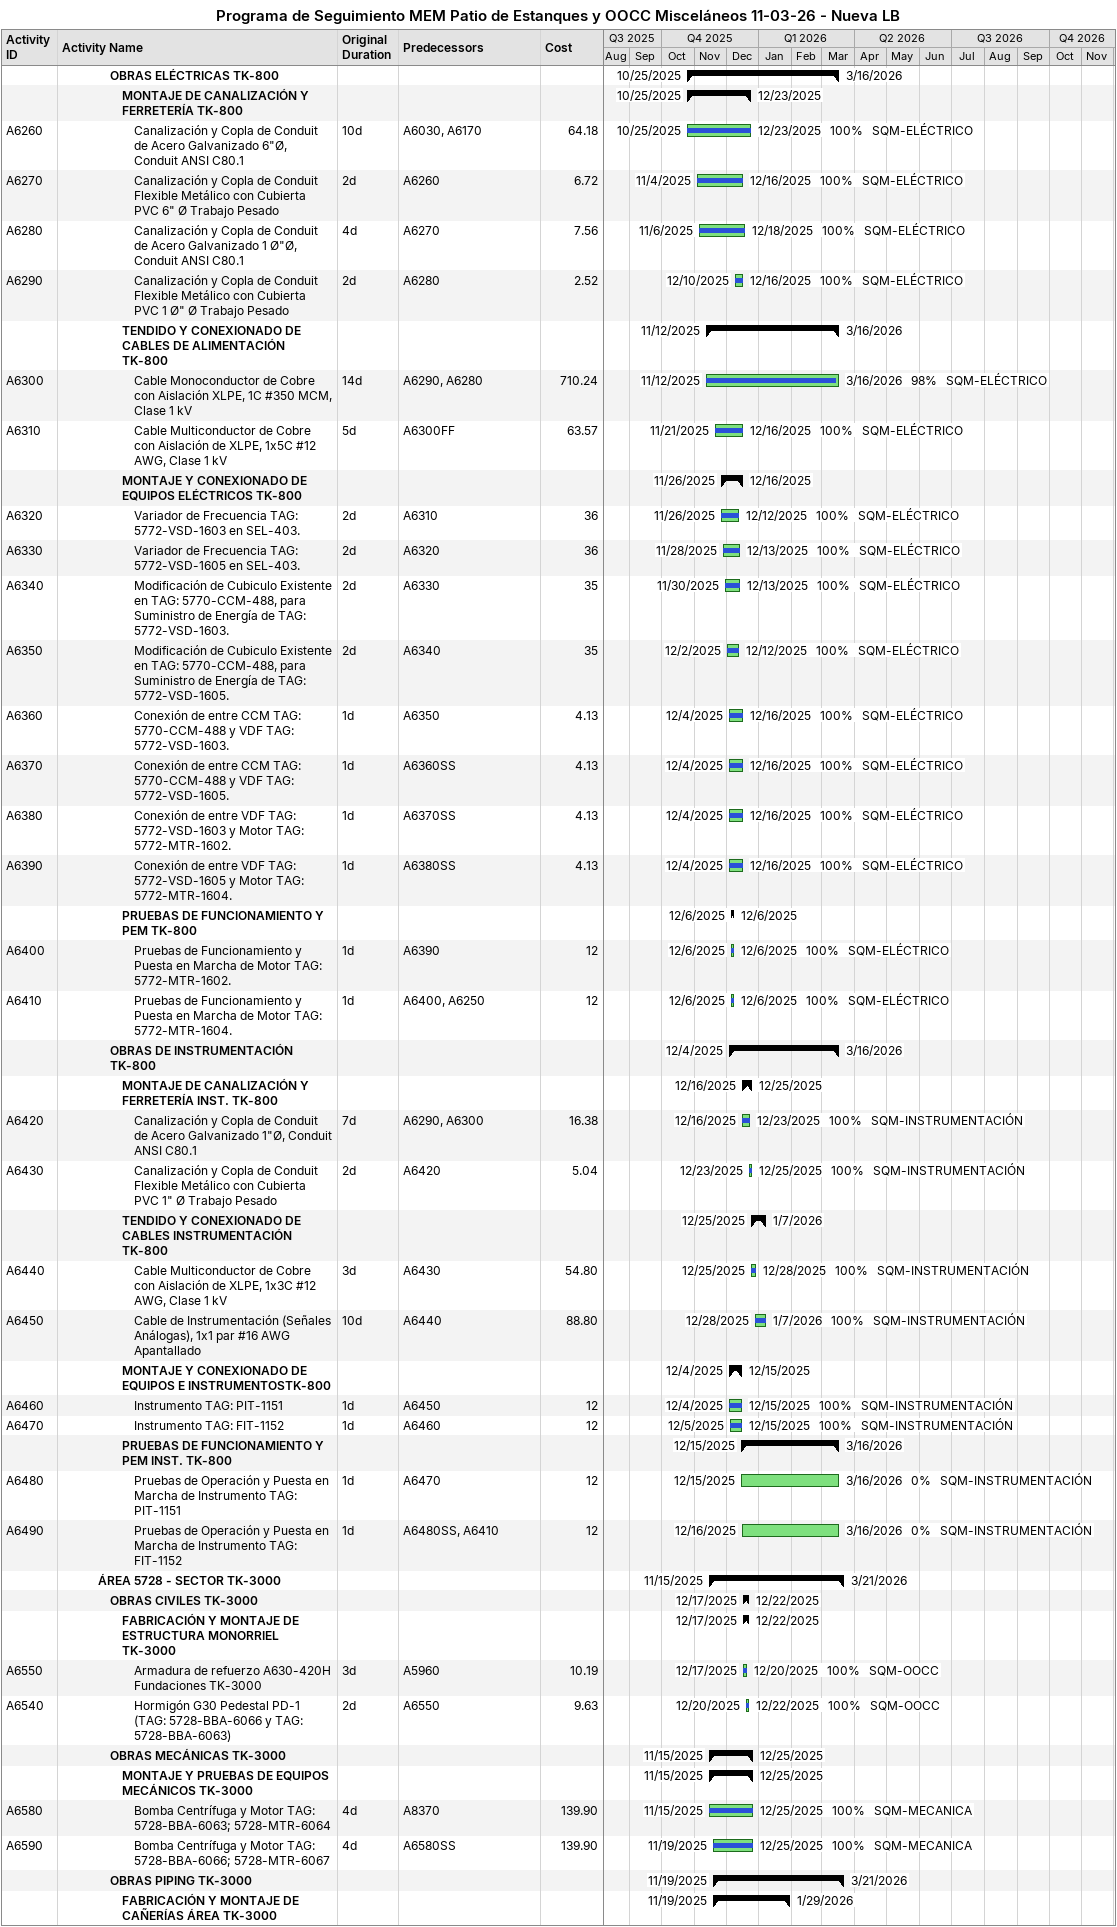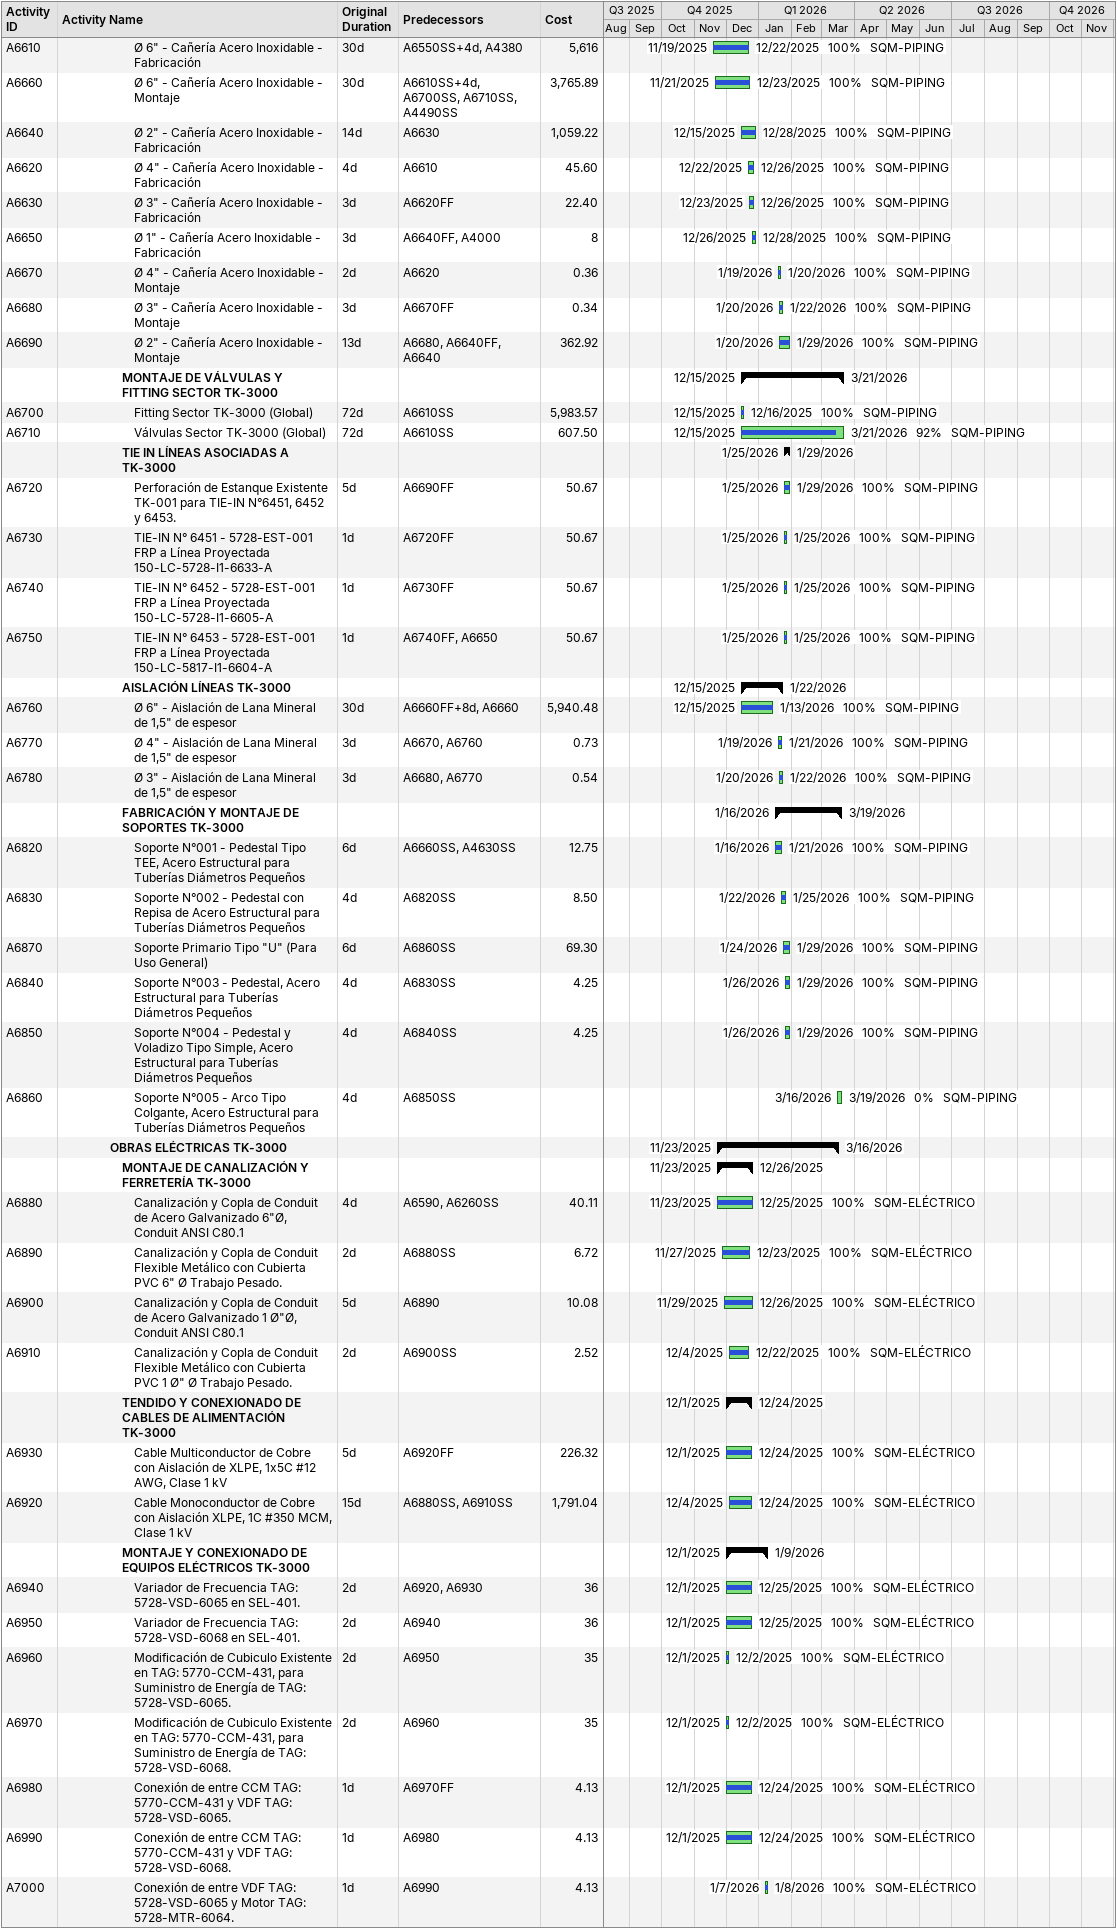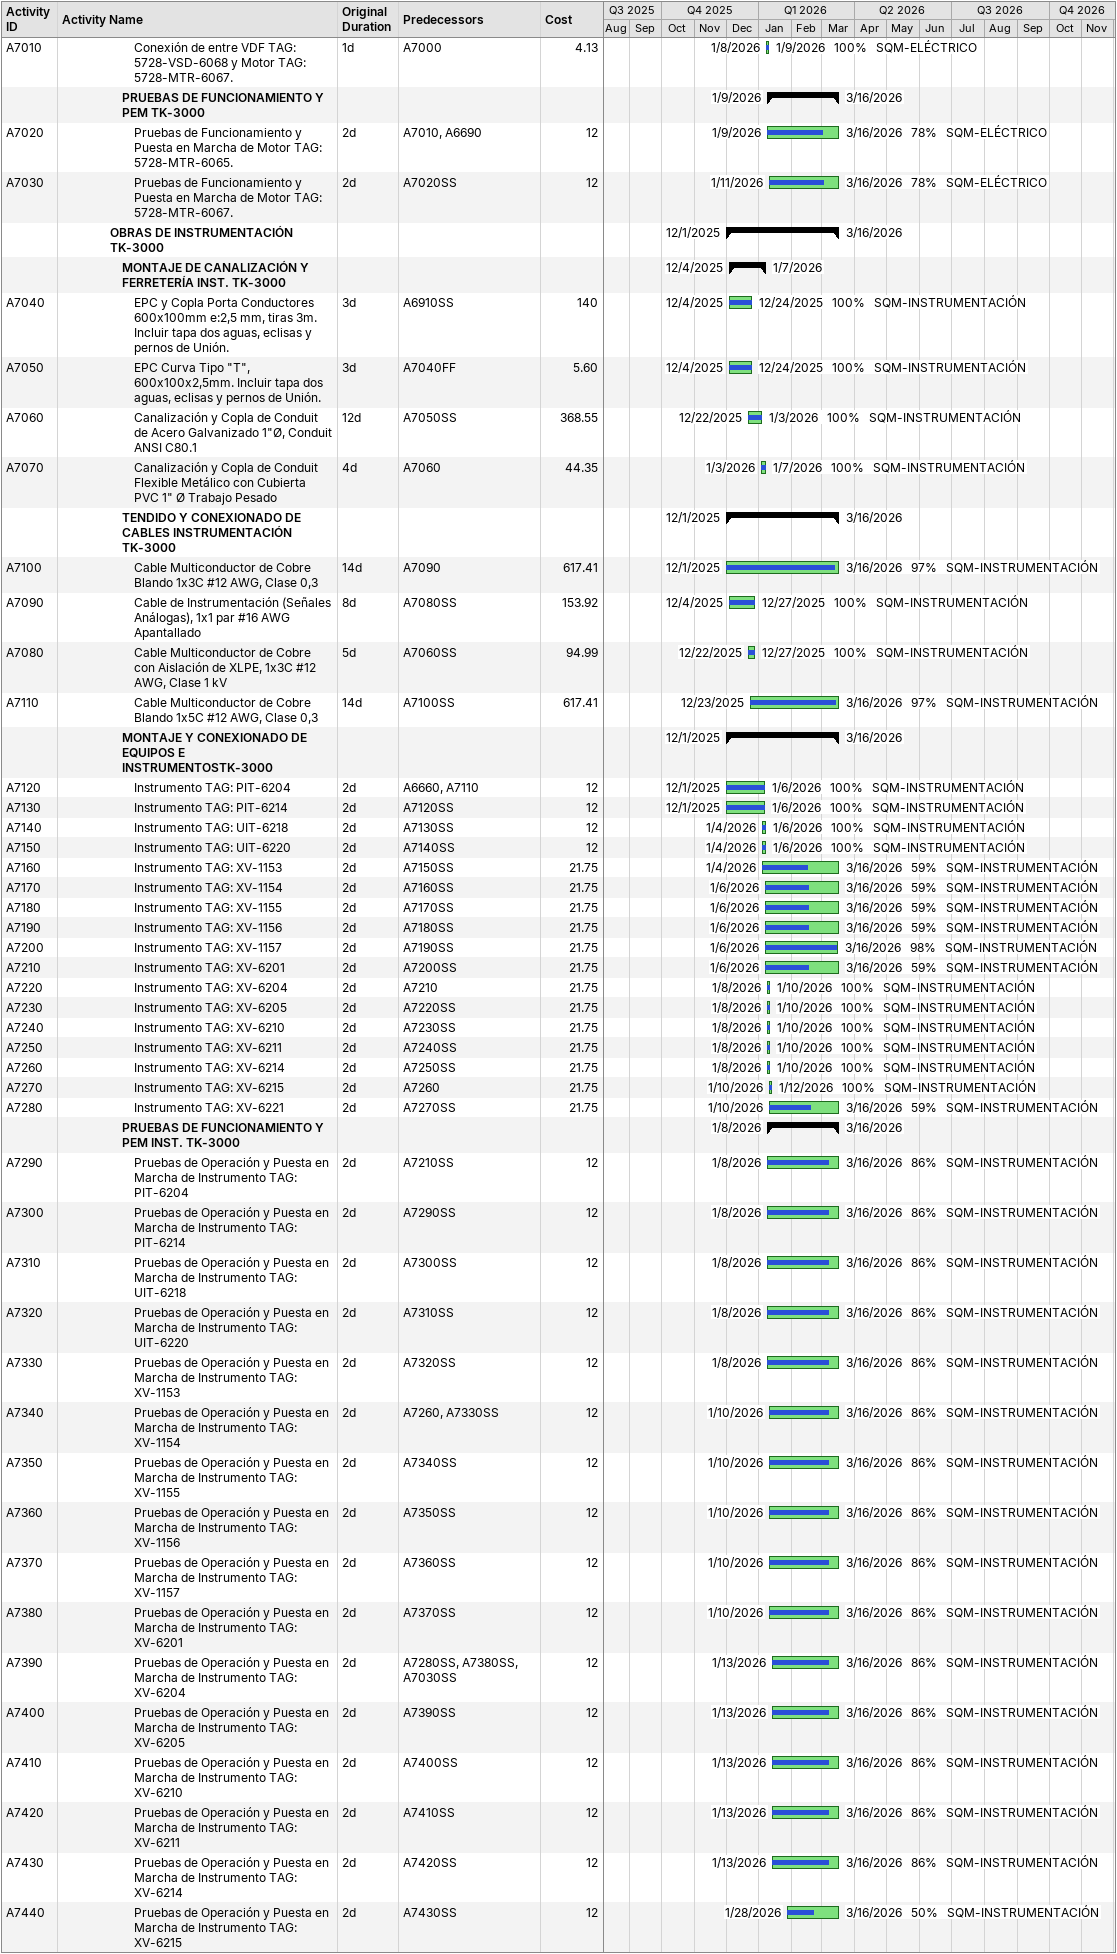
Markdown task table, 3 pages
Programa de Seguimiento MEM Patio de Estanques y OOCC Misceláneos 11-03-26 - Nueva LB

| ID | Level | Task | Original duration | Start | Finish | Predecessors | Resources | % complete | Cost |
|---|---|---|---|---|---|---|---|---|---|
|  | 5 | **OBRAS ELÉCTRICAS TK-800** |  | 2025-10-25 | 2026-03-16 |  |  |  |  |
|  | 6 | **MONTAJE DE CANALIZACIÓN Y FERRETERÍA TK-800** |  | 2025-10-25 | 2025-12-23 |  |  |  |  |
| A6260 | 7 | Canalización y Copla de Conduit de Acero Galvanizado 6"Ø, Conduit ANSI C80.1 | 10d | 2025-10-25 | 2025-12-23 | A6030, A6170 | SQM-ELÉCTRICO | 100 | 64.18 |
| A6270 | 7 | Canalización y Copla de Conduit Flexible Metálico con Cubierta PVC 6" Ø Trabajo Pesado | 2d | 2025-11-04 | 2025-12-16 | A6260 | SQM-ELÉCTRICO | 100 | 6.72 |
| A6280 | 7 | Canalización y Copla de Conduit de Acero Galvanizado 1 Ø"Ø, Conduit ANSI C80.1 | 4d | 2025-11-06 | 2025-12-18 | A6270 | SQM-ELÉCTRICO | 100 | 7.56 |
| A6290 | 7 | Canalización y Copla de Conduit Flexible Metálico con Cubierta PVC 1 Ø" Ø Trabajo Pesado | 2d | 2025-12-10 | 2025-12-16 | A6280 | SQM-ELÉCTRICO | 100 | 2.52 |
|  | 6 | **TENDIDO Y CONEXIONADO DE CABLES DE ALIMENTACIÓN TK-800** |  | 2025-11-12 | 2026-03-16 |  |  |  |  |
| A6300 | 7 | Cable Monoconductor de Cobre con Aislación XLPE, 1C #350 MCM, Clase 1 kV | 14d | 2025-11-12 | 2026-03-16 | A6290, A6280 | SQM-ELÉCTRICO | 98 | 710.24 |
| A6310 | 7 | Cable Multiconductor de Cobre con Aislación de XLPE, 1x5C #12 AWG, Clase 1 kV | 5d | 2025-11-21 | 2025-12-16 | A6300FF | SQM-ELÉCTRICO | 100 | 63.57 |
|  | 6 | **MONTAJE Y CONEXIONADO DE EQUIPOS ELÉCTRICOS TK-800** |  | 2025-11-26 | 2025-12-16 |  |  |  |  |
| A6320 | 7 | Variador de Frecuencia TAG: 5772-VSD-1603 en SEL-403. | 2d | 2025-11-26 | 2025-12-12 | A6310 | SQM-ELÉCTRICO | 100 | 36 |
| A6330 | 7 | Variador de Frecuencia TAG: 5772-VSD-1605 en SEL-403. | 2d | 2025-11-28 | 2025-12-13 | A6320 | SQM-ELÉCTRICO | 100 | 36 |
| A6340 | 7 | Modificación de Cubiculo Existente en TAG: 5770-CCM-488, para Suministro de Energía de TAG: 5772-VSD-1603. | 2d | 2025-11-30 | 2025-12-13 | A6330 | SQM-ELÉCTRICO | 100 | 35 |
| A6350 | 7 | Modificación de Cubiculo Existente en TAG: 5770-CCM-488, para Suministro de Energía de TAG: 5772-VSD-1605. | 2d | 2025-12-02 | 2025-12-12 | A6340 | SQM-ELÉCTRICO | 100 | 35 |
| A6360 | 7 | Conexión de entre CCM TAG: 5770-CCM-488 y VDF TAG: 5772-VSD-1603. | 1d | 2025-12-04 | 2025-12-16 | A6350 | SQM-ELÉCTRICO | 100 | 4.13 |
| A6370 | 7 | Conexión de entre CCM TAG: 5770-CCM-488 y VDF TAG: 5772-VSD-1605. | 1d | 2025-12-04 | 2025-12-16 | A6360SS | SQM-ELÉCTRICO | 100 | 4.13 |
| A6380 | 7 | Conexión de entre VDF TAG: 5772-VSD-1603 y Motor TAG: 5772-MTR-1602. | 1d | 2025-12-04 | 2025-12-16 | A6370SS | SQM-ELÉCTRICO | 100 | 4.13 |
| A6390 | 7 | Conexión de entre VDF TAG: 5772-VSD-1605 y Motor TAG: 5772-MTR-1604. | 1d | 2025-12-04 | 2025-12-16 | A6380SS | SQM-ELÉCTRICO | 100 | 4.13 |
|  | 6 | **PRUEBAS DE FUNCIONAMIENTO Y PEM TK-800** |  | 2025-12-06 | 2025-12-06 |  |  |  |  |
| A6400 | 7 | Pruebas de Funcionamiento y Puesta en Marcha de Motor TAG: 5772-MTR-1602. | 1d | 2025-12-06 | 2025-12-06 | A6390 | SQM-ELÉCTRICO | 100 | 12 |
| A6410 | 7 | Pruebas de Funcionamiento y Puesta en Marcha de Motor TAG: 5772-MTR-1604. | 1d | 2025-12-06 | 2025-12-06 | A6400, A6250 | SQM-ELÉCTRICO | 100 | 12 |
|  | 5 | **OBRAS DE INSTRUMENTACIÓN TK-800** |  | 2025-12-04 | 2026-03-16 |  |  |  |  |
|  | 6 | **MONTAJE DE CANALIZACIÓN Y FERRETERÍA INST. TK-800** |  | 2025-12-16 | 2025-12-25 |  |  |  |  |
| A6420 | 7 | Canalización y Copla de Conduit de Acero Galvanizado 1"Ø, Conduit ANSI C80.1 | 7d | 2025-12-16 | 2025-12-23 | A6290, A6300 | SQM-INSTRUMENTACIÓN | 100 | 16.38 |
| A6430 | 7 | Canalización y Copla de Conduit Flexible Metálico con Cubierta PVC 1" Ø Trabajo Pesado | 2d | 2025-12-23 | 2025-12-25 | A6420 | SQM-INSTRUMENTACIÓN | 100 | 5.04 |
|  | 6 | **TENDIDO Y CONEXIONADO DE CABLES INSTRUMENTACIÓN TK-800** |  | 2025-12-25 | 2026-01-07 |  |  |  |  |
| A6440 | 7 | Cable Multiconductor de Cobre con Aislación de XLPE, 1x3C #12 AWG, Clase 1 kV | 3d | 2025-12-25 | 2025-12-28 | A6430 | SQM-INSTRUMENTACIÓN | 100 | 54.80 |
| A6450 | 7 | Cable de Instrumentación (Señales Análogas), 1x1 par #16 AWG Apantallado | 10d | 2025-12-28 | 2026-01-07 | A6440 | SQM-INSTRUMENTACIÓN | 100 | 88.80 |
|  | 6 | **MONTAJE Y CONEXIONADO DE EQUIPOS E INSTRUMENTOSTK-800** |  | 2025-12-04 | 2025-12-15 |  |  |  |  |
| A6460 | 7 | Instrumento TAG: PIT-1151 | 1d | 2025-12-04 | 2025-12-15 | A6450 | SQM-INSTRUMENTACIÓN | 100 | 12 |
| A6470 | 7 | Instrumento TAG: FIT-1152 | 1d | 2025-12-05 | 2025-12-15 | A6460 | SQM-INSTRUMENTACIÓN | 100 | 12 |
|  | 6 | **PRUEBAS DE FUNCIONAMIENTO Y PEM INST. TK-800** |  | 2025-12-15 | 2026-03-16 |  |  |  |  |
| A6480 | 7 | Pruebas de Operación y Puesta en Marcha de Instrumento TAG: PIT-1151 | 1d | 2025-12-15 | 2026-03-16 | A6470 | SQM-INSTRUMENTACIÓN | 0 | 12 |
| A6490 | 7 | Pruebas de Operación y Puesta en Marcha de Instrumento TAG: FIT-1152 | 1d | 2025-12-16 | 2026-03-16 | A6480SS, A6410 | SQM-INSTRUMENTACIÓN | 0 | 12 |
|  | 4 | **ÁREA 5728 - SECTOR TK-3000** |  | 2025-11-15 | 2026-03-21 |  |  |  |  |
|  | 5 | **OBRAS CIVILES TK-3000** |  | 2025-12-17 | 2025-12-22 |  |  |  |  |
|  | 6 | **FABRICACIÓN Y MONTAJE DE ESTRUCTURA MONORRIEL TK-3000** |  | 2025-12-17 | 2025-12-22 |  |  |  |  |
| A6550 | 7 | Armadura de refuerzo A630-420H Fundaciones TK-3000 | 3d | 2025-12-17 | 2025-12-20 | A5960 | SQM-OOCC | 100 | 10.19 |
| A6540 | 7 | Hormigón G30 Pedestal PD-1 (TAG: 5728-BBA-6066 y TAG: 5728-BBA-6063) | 2d | 2025-12-20 | 2025-12-22 | A6550 | SQM-OOCC | 100 | 9.63 |
|  | 5 | **OBRAS MECÁNICAS TK-3000** |  | 2025-11-15 | 2025-12-25 |  |  |  |  |
|  | 6 | **MONTAJE Y PRUEBAS DE EQUIPOS MECÁNICOS TK-3000** |  | 2025-11-15 | 2025-12-25 |  |  |  |  |
| A6580 | 7 | Bomba Centrífuga y Motor TAG: 5728-BBA-6063; 5728-MTR-6064 | 4d | 2025-11-15 | 2025-12-25 | A8370 | SQM-MECANICA | 100 | 139.90 |
| A6590 | 7 | Bomba Centrífuga y Motor TAG: 5728-BBA-6066; 5728-MTR-6067 | 4d | 2025-11-19 | 2025-12-25 | A6580SS | SQM-MECANICA | 100 | 139.90 |
|  | 5 | **OBRAS PIPING TK-3000** |  | 2025-11-19 | 2026-03-21 |  |  |  |  |
|  | 6 | **FABRICACIÓN Y MONTAJE DE CAÑERÍAS ÁREA TK-3000** |  | 2025-11-19 | 2026-01-29 |  |  |  |  |
| A6610 | 7 | Ø 6" - Cañería Acero Inoxidable - Fabricación | 30d | 2025-11-19 | 2025-12-22 | A6550SS+4d, A4380 | SQM-PIPING | 100 | 5616 |
| A6660 | 7 | Ø 6" - Cañería Acero Inoxidable - Montaje | 30d | 2025-11-21 | 2025-12-23 | A6610SS+4d, A6700SS, A6710SS, A4490SS | SQM-PIPING | 100 | 3765.89 |
| A6640 | 7 | Ø 2" - Cañería Acero Inoxidable - Fabricación | 14d | 2025-12-15 | 2025-12-28 | A6630 | SQM-PIPING | 100 | 1059.22 |
| A6620 | 7 | Ø 4" - Cañería Acero Inoxidable - Fabricación | 4d | 2025-12-22 | 2025-12-26 | A6610 | SQM-PIPING | 100 | 45.60 |
| A6630 | 7 | Ø 3" - Cañería Acero Inoxidable - Fabricación | 3d | 2025-12-23 | 2025-12-26 | A6620FF | SQM-PIPING | 100 | 22.40 |
| A6650 | 7 | Ø 1" - Cañería Acero Inoxidable - Fabricación | 3d | 2025-12-26 | 2025-12-28 | A6640FF, A4000 | SQM-PIPING | 100 | 8 |
| A6670 | 7 | Ø 4" - Cañería Acero Inoxidable - Montaje | 2d | 2026-01-19 | 2026-01-20 | A6620 | SQM-PIPING | 100 | 0.36 |
| A6680 | 7 | Ø 3" - Cañería Acero Inoxidable - Montaje | 3d | 2026-01-20 | 2026-01-22 | A6670FF | SQM-PIPING | 100 | 0.34 |
| A6690 | 7 | Ø 2" - Cañería Acero Inoxidable - Montaje | 13d | 2026-01-20 | 2026-01-29 | A6680, A6640FF, A6640 | SQM-PIPING | 100 | 362.92 |
|  | 6 | **MONTAJE DE VÁLVULAS Y FITTING SECTOR TK-3000** |  | 2025-12-15 | 2026-03-21 |  |  |  |  |
| A6700 | 7 | Fitting Sector TK-3000 (Global) | 72d | 2025-12-15 | 2025-12-16 | A6610SS | SQM-PIPING | 100 | 5983.57 |
| A6710 | 7 | Válvulas Sector TK-3000 (Global) | 72d | 2025-12-15 | 2026-03-21 | A6610SS | SQM-PIPING | 92 | 607.50 |
|  | 6 | **TIE IN LÍNEAS ASOCIADAS A TK-3000** |  | 2026-01-25 | 2026-01-29 |  |  |  |  |
| A6720 | 7 | Perforación de Estanque Existente TK-001 para TIE-IN N°6451, 6452 y 6453. | 5d | 2026-01-25 | 2026-01-29 | A6690FF | SQM-PIPING | 100 | 50.67 |
| A6730 | 7 | TIE-IN N° 6451 - 5728-EST-001 FRP a Línea Proyectada 150-LC-5728-I1-6633-A | 1d | 2026-01-25 | 2026-01-25 | A6720FF | SQM-PIPING | 100 | 50.67 |
| A6740 | 7 | TIE-IN N° 6452 - 5728-EST-001 FRP a Línea Proyectada 150-LC-5728-I1-6605-A | 1d | 2026-01-25 | 2026-01-25 | A6730FF | SQM-PIPING | 100 | 50.67 |
| A6750 | 7 | TIE-IN N° 6453 - 5728-EST-001 FRP a Línea Proyectada 150-LC-5817-I1-6604-A | 1d | 2026-01-25 | 2026-01-25 | A6740FF, A6650 | SQM-PIPING | 100 | 50.67 |
|  | 6 | **AISLACIÓN LÍNEAS TK-3000** |  | 2025-12-15 | 2026-01-22 |  |  |  |  |
| A6760 | 7 | Ø 6" - Aislación de Lana Mineral de 1,5" de espesor | 30d | 2025-12-15 | 2026-01-13 | A6660FF+8d, A6660 | SQM-PIPING | 100 | 5940.48 |
| A6770 | 7 | Ø 4" - Aislación de Lana Mineral de 1,5" de espesor | 3d | 2026-01-19 | 2026-01-21 | A6670, A6760 | SQM-PIPING | 100 | 0.73 |
| A6780 | 7 | Ø 3" - Aislación de Lana Mineral de 1,5" de espesor | 3d | 2026-01-20 | 2026-01-22 | A6680, A6770 | SQM-PIPING | 100 | 0.54 |
|  | 6 | **FABRICACIÓN Y MONTAJE DE SOPORTES TK-3000** |  | 2026-01-16 | 2026-03-19 |  |  |  |  |
| A6820 | 7 | Soporte N°001 - Pedestal Tipo TEE, Acero Estructural para Tuberías Diámetros Pequeños | 6d | 2026-01-16 | 2026-01-21 | A6660SS, A4630SS | SQM-PIPING | 100 | 12.75 |
| A6830 | 7 | Soporte N°002 - Pedestal con Repisa de Acero Estructural para Tuberías Diámetros Pequeños | 4d | 2026-01-22 | 2026-01-25 | A6820SS | SQM-PIPING | 100 | 8.50 |
| A6870 | 7 | Soporte Primario Tipo "U" (Para Uso General) | 6d | 2026-01-24 | 2026-01-29 | A6860SS | SQM-PIPING | 100 | 69.30 |
| A6840 | 7 | Soporte N°003 - Pedestal, Acero Estructural para Tuberías Diámetros Pequeños | 4d | 2026-01-26 | 2026-01-29 | A6830SS | SQM-PIPING | 100 | 4.25 |
| A6850 | 7 | Soporte N°004 - Pedestal y Voladizo Tipo Simple, Acero Estructural para Tuberías Diámetros Pequeños | 4d | 2026-01-26 | 2026-01-29 | A6840SS | SQM-PIPING | 100 | 4.25 |
| A6860 | 7 | Soporte N°005 - Arco Tipo Colgante, Acero Estructural para Tuberías Diámetros Pequeños | 4d | 2026-03-16 | 2026-03-19 | A6850SS | SQM-PIPING | 0 |  |
|  | 5 | **OBRAS ELÉCTRICAS TK-3000** |  | 2025-11-23 | 2026-03-16 |  |  |  |  |
|  | 6 | **MONTAJE DE CANALIZACIÓN Y FERRETERÍA TK-3000** |  | 2025-11-23 | 2025-12-26 |  |  |  |  |
| A6880 | 7 | Canalización y Copla de Conduit de Acero Galvanizado 6"Ø, Conduit ANSI C80.1 | 4d | 2025-11-23 | 2025-12-25 | A6590, A6260SS | SQM-ELÉCTRICO | 100 | 40.11 |
| A6890 | 7 | Canalización y Copla de Conduit Flexible Metálico con Cubierta PVC 6" Ø Trabajo Pesado. | 2d | 2025-11-27 | 2025-12-23 | A6880SS | SQM-ELÉCTRICO | 100 | 6.72 |
| A6900 | 7 | Canalización y Copla de Conduit de Acero Galvanizado 1 Ø"Ø, Conduit ANSI C80.1 | 5d | 2025-11-29 | 2025-12-26 | A6890 | SQM-ELÉCTRICO | 100 | 10.08 |
| A6910 | 7 | Canalización y Copla de Conduit Flexible Metálico con Cubierta PVC 1 Ø" Ø Trabajo Pesado. | 2d | 2025-12-04 | 2025-12-22 | A6900SS | SQM-ELÉCTRICO | 100 | 2.52 |
|  | 6 | **TENDIDO Y CONEXIONADO DE CABLES DE ALIMENTACIÓN TK-3000** |  | 2025-12-01 | 2025-12-24 |  |  |  |  |
| A6930 | 7 | Cable Multiconductor de Cobre con Aislación de XLPE, 1x5C #12 AWG, Clase 1 kV | 5d | 2025-12-01 | 2025-12-24 | A6920FF | SQM-ELÉCTRICO | 100 | 226.32 |
| A6920 | 7 | Cable Monoconductor de Cobre con Aislación XLPE, 1C #350 MCM, Clase 1 kV | 15d | 2025-12-04 | 2025-12-24 | A6880SS, A6910SS | SQM-ELÉCTRICO | 100 | 1791.04 |
|  | 6 | **MONTAJE Y CONEXIONADO DE EQUIPOS ELÉCTRICOS TK-3000** |  | 2025-12-01 | 2026-01-09 |  |  |  |  |
| A6940 | 7 | Variador de Frecuencia TAG: 5728-VSD-6065 en SEL-401. | 2d | 2025-12-01 | 2025-12-25 | A6920, A6930 | SQM-ELÉCTRICO | 100 | 36 |
| A6950 | 7 | Variador de Frecuencia TAG: 5728-VSD-6068 en SEL-401. | 2d | 2025-12-01 | 2025-12-25 | A6940 | SQM-ELÉCTRICO | 100 | 36 |
| A6960 | 7 | Modificación de Cubiculo Existente en TAG: 5770-CCM-431, para Suministro de Energía de TAG: 5728-VSD-6065. | 2d | 2025-12-01 | 2025-12-02 | A6950 | SQM-ELÉCTRICO | 100 | 35 |
| A6970 | 7 | Modificación de Cubiculo Existente en TAG: 5770-CCM-431, para Suministro de Energía de TAG: 5728-VSD-6068. | 2d | 2025-12-01 | 2025-12-02 | A6960 | SQM-ELÉCTRICO | 100 | 35 |
| A6980 | 7 | Conexión de entre CCM TAG: 5770-CCM-431 y VDF TAG: 5728-VSD-6065. | 1d | 2025-12-01 | 2025-12-24 | A6970FF | SQM-ELÉCTRICO | 100 | 4.13 |
| A6990 | 7 | Conexión de entre CCM TAG: 5770-CCM-431 y VDF TAG: 5728-VSD-6068. | 1d | 2025-12-01 | 2025-12-24 | A6980 | SQM-ELÉCTRICO | 100 | 4.13 |
| A7000 | 7 | Conexión de entre VDF TAG: 5728-VSD-6065 y Motor TAG: 5728-MTR-6064. | 1d | 2026-01-07 | 2026-01-08 | A6990 | SQM-ELÉCTRICO | 100 | 4.13 |
| A7010 | 7 | Conexión de entre VDF TAG: 5728-VSD-6068 y Motor TAG: 5728-MTR-6067. | 1d | 2026-01-08 | 2026-01-09 | A7000 | SQM-ELÉCTRICO | 100 | 4.13 |
|  | 6 | **PRUEBAS DE FUNCIONAMIENTO Y PEM TK-3000** |  | 2026-01-09 | 2026-03-16 |  |  |  |  |
| A7020 | 7 | Pruebas de Funcionamiento y Puesta en Marcha de Motor TAG: 5728-MTR-6065. | 2d | 2026-01-09 | 2026-03-16 | A7010, A6690 | SQM-ELÉCTRICO | 78 | 12 |
| A7030 | 7 | Pruebas de Funcionamiento y Puesta en Marcha de Motor TAG: 5728-MTR-6067. | 2d | 2026-01-11 | 2026-03-16 | A7020SS | SQM-ELÉCTRICO | 78 | 12 |
|  | 5 | **OBRAS DE INSTRUMENTACIÓN TK-3000** |  | 2025-12-01 | 2026-03-16 |  |  |  |  |
|  | 6 | **MONTAJE DE CANALIZACIÓN Y FERRETERÍA INST. TK-3000** |  | 2025-12-04 | 2026-01-07 |  |  |  |  |
| A7040 | 7 | EPC y Copla Porta Conductores 600x100mm e:2,5 mm, tiras 3m. Incluir tapa dos aguas, eclisas y pernos de Unión. | 3d | 2025-12-04 | 2025-12-24 | A6910SS | SQM-INSTRUMENTACIÓN | 100 | 140 |
| A7050 | 7 | EPC Curva Tipo "T", 600x100x2,5mm. Incluir tapa dos aguas, eclisas y pernos de Unión. | 3d | 2025-12-04 | 2025-12-24 | A7040FF | SQM-INSTRUMENTACIÓN | 100 | 5.60 |
| A7060 | 7 | Canalización y Copla de Conduit de Acero Galvanizado 1"Ø, Conduit ANSI C80.1 | 12d | 2025-12-22 | 2026-01-03 | A7050SS | SQM-INSTRUMENTACIÓN | 100 | 368.55 |
| A7070 | 7 | Canalización y Copla de Conduit Flexible Metálico con Cubierta PVC 1" Ø Trabajo Pesado | 4d | 2026-01-03 | 2026-01-07 | A7060 | SQM-INSTRUMENTACIÓN | 100 | 44.35 |
|  | 6 | **TENDIDO Y CONEXIONADO DE CABLES INSTRUMENTACIÓN TK-3000** |  | 2025-12-01 | 2026-03-16 |  |  |  |  |
| A7100 | 7 | Cable Multiconductor de Cobre Blando 1x3C #12 AWG, Clase 0,3 | 14d | 2025-12-01 | 2026-03-16 | A7090 | SQM-INSTRUMENTACIÓN | 97 | 617.41 |
| A7090 | 7 | Cable de Instrumentación (Señales Análogas), 1x1 par #16 AWG Apantallado | 8d | 2025-12-04 | 2025-12-27 | A7080SS | SQM-INSTRUMENTACIÓN | 100 | 153.92 |
| A7080 | 7 | Cable Multiconductor de Cobre con Aislación de XLPE, 1x3C #12 AWG, Clase 1 kV | 5d | 2025-12-22 | 2025-12-27 | A7060SS | SQM-INSTRUMENTACIÓN | 100 | 94.99 |
| A7110 | 7 | Cable Multiconductor de Cobre Blando 1x5C #12 AWG, Clase 0,3 | 14d | 2025-12-23 | 2026-03-16 | A7100SS | SQM-INSTRUMENTACIÓN | 97 | 617.41 |
|  | 6 | **MONTAJE Y CONEXIONADO DE EQUIPOS E INSTRUMENTOSTK-3000** |  | 2025-12-01 | 2026-03-16 |  |  |  |  |
| A7120 | 7 | Instrumento TAG: PIT-6204 | 2d | 2025-12-01 | 2026-01-06 | A6660, A7110 | SQM-INSTRUMENTACIÓN | 100 | 12 |
| A7130 | 7 | Instrumento TAG: PIT-6214 | 2d | 2025-12-01 | 2026-01-06 | A7120SS | SQM-INSTRUMENTACIÓN | 100 | 12 |
| A7140 | 7 | Instrumento TAG: UIT-6218 | 2d | 2026-01-04 | 2026-01-06 | A7130SS | SQM-INSTRUMENTACIÓN | 100 | 12 |
| A7150 | 7 | Instrumento TAG: UIT-6220 | 2d | 2026-01-04 | 2026-01-06 | A7140SS | SQM-INSTRUMENTACIÓN | 100 | 12 |
| A7160 | 7 | Instrumento TAG: XV-1153 | 2d | 2026-01-04 | 2026-03-16 | A7150SS | SQM-INSTRUMENTACIÓN | 59 | 21.75 |
| A7170 | 7 | Instrumento TAG: XV-1154 | 2d | 2026-01-06 | 2026-03-16 | A7160SS | SQM-INSTRUMENTACIÓN | 59 | 21.75 |
| A7180 | 7 | Instrumento TAG: XV-1155 | 2d | 2026-01-06 | 2026-03-16 | A7170SS | SQM-INSTRUMENTACIÓN | 59 | 21.75 |
| A7190 | 7 | Instrumento TAG: XV-1156 | 2d | 2026-01-06 | 2026-03-16 | A7180SS | SQM-INSTRUMENTACIÓN | 59 | 21.75 |
| A7200 | 7 | Instrumento TAG: XV-1157 | 2d | 2026-01-06 | 2026-03-16 | A7190SS | SQM-INSTRUMENTACIÓN | 98 | 21.75 |
| A7210 | 7 | Instrumento TAG: XV-6201 | 2d | 2026-01-06 | 2026-03-16 | A7200SS | SQM-INSTRUMENTACIÓN | 59 | 21.75 |
| A7220 | 7 | Instrumento TAG: XV-6204 | 2d | 2026-01-08 | 2026-01-10 | A7210 | SQM-INSTRUMENTACIÓN | 100 | 21.75 |
| A7230 | 7 | Instrumento TAG: XV-6205 | 2d | 2026-01-08 | 2026-01-10 | A7220SS | SQM-INSTRUMENTACIÓN | 100 | 21.75 |
| A7240 | 7 | Instrumento TAG: XV-6210 | 2d | 2026-01-08 | 2026-01-10 | A7230SS | SQM-INSTRUMENTACIÓN | 100 | 21.75 |
| A7250 | 7 | Instrumento TAG: XV-6211 | 2d | 2026-01-08 | 2026-01-10 | A7240SS | SQM-INSTRUMENTACIÓN | 100 | 21.75 |
| A7260 | 7 | Instrumento TAG: XV-6214 | 2d | 2026-01-08 | 2026-01-10 | A7250SS | SQM-INSTRUMENTACIÓN | 100 | 21.75 |
| A7270 | 7 | Instrumento TAG: XV-6215 | 2d | 2026-01-10 | 2026-01-12 | A7260 | SQM-INSTRUMENTACIÓN | 100 | 21.75 |
| A7280 | 7 | Instrumento TAG: XV-6221 | 2d | 2026-01-10 | 2026-03-16 | A7270SS | SQM-INSTRUMENTACIÓN | 59 | 21.75 |
|  | 6 | **PRUEBAS DE FUNCIONAMIENTO Y PEM INST. TK-3000** |  | 2026-01-08 | 2026-03-16 |  |  |  |  |
| A7290 | 7 | Pruebas de Operación y Puesta en Marcha de Instrumento TAG: PIT-6204 | 2d | 2026-01-08 | 2026-03-16 | A7210SS | SQM-INSTRUMENTACIÓN | 86 | 12 |
| A7300 | 7 | Pruebas de Operación y Puesta en Marcha de Instrumento TAG: PIT-6214 | 2d | 2026-01-08 | 2026-03-16 | A7290SS | SQM-INSTRUMENTACIÓN | 86 | 12 |
| A7310 | 7 | Pruebas de Operación y Puesta en Marcha de Instrumento TAG: UIT-6218 | 2d | 2026-01-08 | 2026-03-16 | A7300SS | SQM-INSTRUMENTACIÓN | 86 | 12 |
| A7320 | 7 | Pruebas de Operación y Puesta en Marcha de Instrumento TAG: UIT-6220 | 2d | 2026-01-08 | 2026-03-16 | A7310SS | SQM-INSTRUMENTACIÓN | 86 | 12 |
| A7330 | 7 | Pruebas de Operación y Puesta en Marcha de Instrumento TAG: XV-1153 | 2d | 2026-01-08 | 2026-03-16 | A7320SS | SQM-INSTRUMENTACIÓN | 86 | 12 |
| A7340 | 7 | Pruebas de Operación y Puesta en Marcha de Instrumento TAG: XV-1154 | 2d | 2026-01-10 | 2026-03-16 | A7260, A7330SS | SQM-INSTRUMENTACIÓN | 86 | 12 |
| A7350 | 7 | Pruebas de Operación y Puesta en Marcha de Instrumento TAG: XV-1155 | 2d | 2026-01-10 | 2026-03-16 | A7340SS | SQM-INSTRUMENTACIÓN | 86 | 12 |
| A7360 | 7 | Pruebas de Operación y Puesta en Marcha de Instrumento TAG: XV-1156 | 2d | 2026-01-10 | 2026-03-16 | A7350SS | SQM-INSTRUMENTACIÓN | 86 | 12 |
| A7370 | 7 | Pruebas de Operación y Puesta en Marcha de Instrumento TAG: XV-1157 | 2d | 2026-01-10 | 2026-03-16 | A7360SS | SQM-INSTRUMENTACIÓN | 86 | 12 |
| A7380 | 7 | Pruebas de Operación y Puesta en Marcha de Instrumento TAG: XV-6201 | 2d | 2026-01-10 | 2026-03-16 | A7370SS | SQM-INSTRUMENTACIÓN | 86 | 12 |
| A7390 | 7 | Pruebas de Operación y Puesta en Marcha de Instrumento TAG: XV-6204 | 2d | 2026-01-13 | 2026-03-16 | A7280SS, A7380SS, A7030SS | SQM-INSTRUMENTACIÓN | 86 | 12 |
| A7400 | 7 | Pruebas de Operación y Puesta en Marcha de Instrumento TAG: XV-6205 | 2d | 2026-01-13 | 2026-03-16 | A7390SS | SQM-INSTRUMENTACIÓN | 86 | 12 |
| A7410 | 7 | Pruebas de Operación y Puesta en Marcha de Instrumento TAG: XV-6210 | 2d | 2026-01-13 | 2026-03-16 | A7400SS | SQM-INSTRUMENTACIÓN | 86 | 12 |
| A7420 | 7 | Pruebas de Operación y Puesta en Marcha de Instrumento TAG: XV-6211 | 2d | 2026-01-13 | 2026-03-16 | A7410SS | SQM-INSTRUMENTACIÓN | 86 | 12 |
| A7430 | 7 | Pruebas de Operación y Puesta en Marcha de Instrumento TAG: XV-6214 | 2d | 2026-01-13 | 2026-03-16 | A7420SS | SQM-INSTRUMENTACIÓN | 86 | 12 |
| A7440 | 7 | Pruebas de Operación y Puesta en Marcha de Instrumento TAG: XV-6215 | 2d | 2026-01-28 | 2026-03-16 | A7430SS | SQM-INSTRUMENTACIÓN | 50 | 12 |
